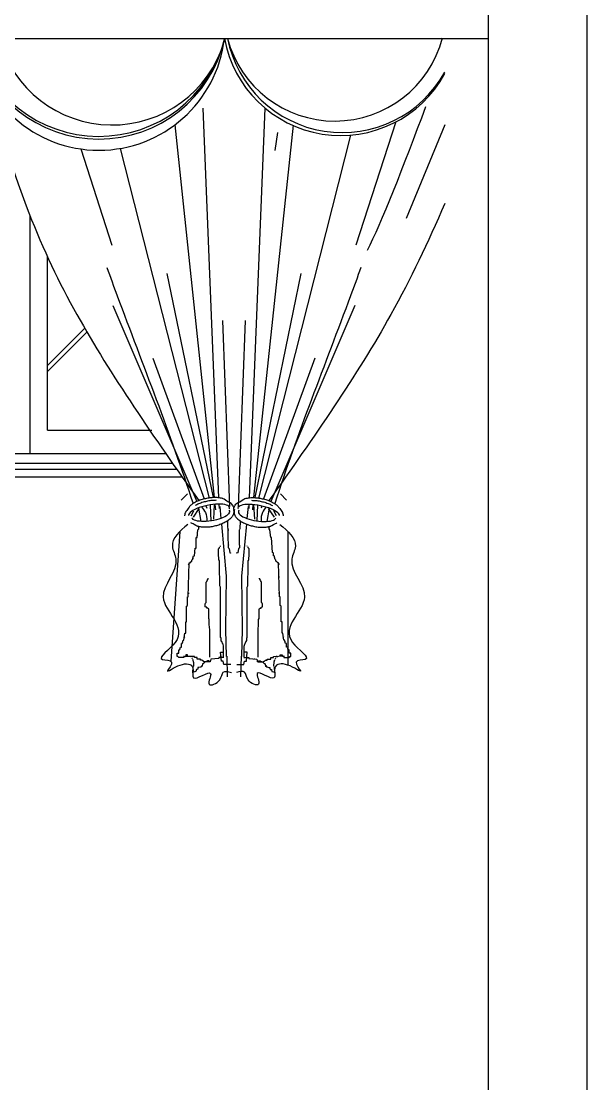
# Model space of a CAD drawing. Header units: inches. Extents: x 3.4 to 45.9, y 7.2 to 32.
# Drawn here: x 43.928 to 45.866, y 19.979 to 23.621 of the extents above; entities that cross this region are included whole.
import ezdxf

# ---------------------------------------------------------------- set-up
doc = ezdxf.new("R2010")
doc.units = ezdxf.units.IN
doc.header["$MEASUREMENT"] = 0
for name, color, linetype in [('02', 2, 'Continuous'), ('4', 4, 'Continuous'), ('kadrbm', 4, 'Continuous')]:
    doc.layers.add(name, color=color, linetype=linetype)

# ---------------------------------------------------------------- blocks, each defined once
blk = doc.blocks.new('kadrbm')
at = {"layer": 'kadrbm', "color": 4}
blk.add_lwpolyline([(0, 0), (0, 24.7972), (21, 24.7972), (21, 0), (0, 0)], close=True, dxfattribs=at)
blk.add_lwpolyline([(20.6631, 0.3257), (20.6631, 24.4603), (0.3369, 24.4603), (0.3369, 0.3257), (20.6631, 0.3257)], dxfattribs=at)

msp = doc.modelspace()

# ---------------------------------------------------------------- linework, layer by layer
at = {"layer": '02'}
for p, q in [((44.5502, 23.3232), (44.6044, 21.9879)), ((44.7632, 23.3232), (44.709, 21.9879)), ((45.2117, 23.2769), (45.0752, 22.8541)), ((44.4538, 23.2663), (44.5893, 21.9884)), ((44.8595, 23.2646), (44.7241, 21.9884)), ((44.8062, 23.2403), (44.7969, 23.1787)), ((45.3796, 23.2665), (45.2476, 22.9456)), ((45.0566, 23.2309), (44.7416, 21.987)), ((44.1319, 23.1835), (44.2383, 22.8541)), ((44.2674, 23.1854), (44.5719, 21.987)), ((43.9578, 22.1399), (43.9578, 22.9547)), ((44.0178, 22.2199), (44.0178, 22.8137)), ((44.427, 22.7566), (44.5854, 21.9883)), ((44.8865, 22.7566), (44.728, 21.9883)), ((44.2422, 22.6468), (44.5295, 21.975)), ((45.0713, 22.6468), (44.7839, 21.975)), ((44.6182, 22.596), (44.6421, 21.9576)), ((44.6953, 22.596), (44.6714, 21.9576)), ((44.0178, 22.4412), (44.1454, 22.5688)), ((44.0178, 22.4212), (44.1527, 22.5561)), ((44.3794, 22.4665), (44.5551, 21.9837)), ((44.9341, 22.4665), (44.7584, 21.9837)), ((44.0178, 22.2199), (44.3759, 22.2199)), ((43.1034, 22.1399), (44.4227, 22.1399)), ((43.0637, 22.106), (44.4464, 22.106)), ((43.0638, 22.086), (44.4604, 22.086)), ((43.0474, 22.0599), (44.4787, 22.0599)), ((44.4759, 21.9802), (44.4972, 22.0015)), ((44.8376, 21.9802), (44.8163, 22.0015)), ((44.5758, 21.9634), (44.5776, 21.9081)), ((44.5891, 21.9645), (44.5864, 21.9147)), ((44.5914, 21.9646), (44.5933, 21.9464)), ((44.6055, 21.9665), (44.6061, 21.9507)), ((44.708, 21.9665), (44.7074, 21.9507)), ((44.722, 21.9646), (44.7202, 21.9464)), ((44.7244, 21.9645), (44.727, 21.9147)), ((44.7376, 21.9634), (44.7359, 21.9081)), ((44.5107, 21.9262), (44.5192, 21.9433)), ((44.5178, 21.9213), (44.5377, 21.9511)), ((44.5359, 21.9523), (44.5436, 21.9066)), ((44.5608, 21.9606), (44.5637, 21.9524)), ((44.6081, 21.9578), (44.6119, 21.9166)), ((44.7053, 21.9578), (44.7015, 21.9166)), ((44.7527, 21.9606), (44.7497, 21.9524)), ((44.7775, 21.9523), (44.7699, 21.9066)), ((44.7956, 21.9213), (44.7757, 21.9511)), ((44.8027, 21.9262), (44.7942, 21.9433)), ((44.6137, 21.8978), (44.6303, 21.719)), ((44.6347, 21.9076), (44.6376, 21.8163)), ((44.6787, 21.9076), (44.6772, 21.8819)), ((44.6997, 21.8978), (44.6831, 21.719)), ((44.4719, 21.8726), (44.4411, 21.4273)), ((44.5304, 21.8513), (44.5333, 21.8781)), ((44.5304, 21.8602), (44.5333, 21.8602)), ((44.5333, 21.8781), (44.5363, 21.8811)), ((44.5363, 21.8811), (44.5363, 21.887)), ((44.6347, 21.8848), (44.6362, 21.8833)), ((44.6362, 21.8819), (44.6376, 21.879)), ((44.6376, 21.8776), (44.639, 21.8776)), ((44.6758, 21.8776), (44.6744, 21.8776)), ((44.6744, 21.8776), (44.6744, 21.8263)), ((44.6772, 21.8819), (44.6758, 21.879)), ((44.6787, 21.8848), (44.6772, 21.8833)), ((44.7771, 21.8811), (44.7771, 21.887)), ((44.7801, 21.8781), (44.7771, 21.8811)), ((44.783, 21.8513), (44.7801, 21.8781)), ((44.783, 21.8602), (44.7801, 21.8602)), ((44.8424, 21.4141), (44.8424, 21.8718)), ((44.5274, 21.8513), (44.5304, 21.8513)), ((44.5274, 21.8155), (44.5274, 21.8513)), ((44.6073, 21.8163), (44.6073, 21.818)), ((44.6091, 21.8215), (44.6109, 21.8215)), ((44.6109, 21.8215), (44.6109, 21.8233)), ((44.639, 21.8263), (44.6376, 21.8249)), ((44.6744, 21.8263), (44.6758, 21.8249)), ((44.6758, 21.8249), (44.6758, 21.8163)), ((44.7025, 21.8215), (44.7025, 21.8233)), ((44.7061, 21.818), (44.7043, 21.818)), ((44.7061, 21.8163), (44.7061, 21.818)), ((44.786, 21.8513), (44.783, 21.8513)), ((44.789, 21.8006), (44.786, 21.8513)), ((44.5154, 21.7768), (44.5184, 21.7887)), ((44.5184, 21.7887), (44.5214, 21.7887)), ((44.5214, 21.7887), (44.5244, 21.8155)), ((44.5214, 21.7977), (44.5244, 21.8006)), ((44.5244, 21.8155), (44.5274, 21.8155)), ((44.6038, 21.8127), (44.6056, 21.8145)), ((44.6038, 21.7864), (44.6038, 21.8127)), ((44.6056, 21.7847), (44.6038, 21.7864)), ((44.6056, 21.8145), (44.6073, 21.8163)), ((44.6056, 21.7742), (44.6056, 21.7847)), ((44.6376, 21.8163), (44.639, 21.8149)), ((44.639, 21.8135), (44.6404, 21.8135)), ((44.6404, 21.8135), (44.6433, 21.7992)), ((44.6404, 21.8106), (44.6419, 21.8106)), ((44.6419, 21.8049), (44.6433, 21.8049)), ((44.6433, 21.7992), (44.6447, 21.7992)), ((44.6447, 21.7992), (44.6447, 21.7978)), ((44.6701, 21.7992), (44.6644, 21.7978)), ((44.6687, 21.7992), (44.6687, 21.7978)), ((44.673, 21.8135), (44.6701, 21.7992)), ((44.6715, 21.8049), (44.6701, 21.8049)), ((44.673, 21.8106), (44.6715, 21.8106)), ((44.6744, 21.8135), (44.673, 21.8135)), ((44.6758, 21.8163), (44.6744, 21.8149)), ((44.7078, 21.8145), (44.7061, 21.8163)), ((44.7096, 21.8127), (44.7078, 21.8145)), ((44.7078, 21.7847), (44.7096, 21.7864)), ((44.7078, 21.7742), (44.7078, 21.7847)), ((44.7096, 21.7864), (44.7096, 21.8127)), ((44.789, 21.8155), (44.786, 21.8155)), ((44.792, 21.7977), (44.789, 21.8006)), ((44.792, 21.7887), (44.792, 21.7977)), ((44.795, 21.7887), (44.792, 21.7887)), ((44.798, 21.7768), (44.795, 21.7887)), ((44.5005, 21.6487), (44.5035, 21.7649)), ((44.5005, 21.759), (44.5035, 21.7619)), ((44.5035, 21.7649), (44.5065, 21.7649)), ((44.5065, 21.7649), (44.5095, 21.7679)), ((44.5095, 21.7679), (44.5125, 21.7709)), ((44.5125, 21.7738), (44.5154, 21.7768)), ((44.5125, 21.7709), (44.5125, 21.7738)), ((44.5154, 21.7798), (44.5184, 21.7798)), ((44.6073, 21.7724), (44.6056, 21.7742)), ((44.6073, 21.725), (44.6073, 21.7724)), ((44.7061, 21.7724), (44.7078, 21.7742)), ((44.7061, 21.725), (44.7061, 21.7724)), ((44.798, 21.7798), (44.795, 21.7798)), ((44.8009, 21.7738), (44.798, 21.7768)), ((44.8009, 21.7709), (44.8009, 21.7738)), ((44.8039, 21.7679), (44.8009, 21.7709)), ((44.8069, 21.7649), (44.8039, 21.7679)), ((44.8099, 21.7649), (44.8069, 21.7649)), ((44.8129, 21.6487), (44.8099, 21.7649)), ((44.8129, 21.759), (44.8099, 21.7619)), ((44.5035, 21.7173), (44.5005, 21.7173)), ((44.567, 21.7075), (44.5687, 21.711)), ((44.5687, 21.711), (44.5687, 21.7128)), ((44.6091, 21.718), (44.6073, 21.725)), ((44.6091, 21.6865), (44.6091, 21.718)), ((44.6303, 21.719), (44.6285, 21.5358)), ((44.6831, 21.719), (44.6849, 21.5358)), ((44.7043, 21.718), (44.7061, 21.725)), ((44.7043, 21.6865), (44.7043, 21.718)), ((44.7447, 21.711), (44.7447, 21.7128)), ((44.7464, 21.7075), (44.7447, 21.711)), ((44.8099, 21.7173), (44.8129, 21.7173)), ((44.5617, 21.6987), (44.5635, 21.7005)), ((44.5617, 21.6286), (44.5617, 21.6987)), ((44.5635, 21.7005), (44.5652, 21.704)), ((44.5652, 21.704), (44.567, 21.7075)), ((44.6109, 21.6812), (44.6091, 21.6865)), ((44.6109, 21.5093), (44.6109, 21.6812)), ((44.7025, 21.6812), (44.7043, 21.6865)), ((44.7025, 21.5093), (44.7025, 21.6812)), ((44.7482, 21.704), (44.7464, 21.7075)), ((44.7499, 21.7005), (44.7482, 21.704)), ((44.7517, 21.6987), (44.7499, 21.7005)), ((44.7517, 21.6286), (44.7517, 21.6987)), ((44.4976, 21.6487), (44.5005, 21.6487)), ((44.4976, 21.619), (44.4976, 21.6487)), ((44.5005, 21.6607), (44.5035, 21.6607)), ((44.8129, 21.6607), (44.8099, 21.6607)), ((44.8158, 21.6487), (44.8129, 21.6487)), ((44.8158, 21.619), (44.8158, 21.6487)), ((44.4946, 21.616), (44.4976, 21.619)), ((44.4946, 21.5624), (44.4946, 21.616)), ((44.5582, 21.6233), (44.5599, 21.6268)), ((44.5582, 21.6145), (44.5582, 21.6233)), ((44.5617, 21.6128), (44.5582, 21.6145)), ((44.5599, 21.6268), (44.5617, 21.6286)), ((44.5635, 21.6128), (44.5617, 21.6128)), ((44.5635, 21.6093), (44.5635, 21.6128)), ((44.567, 21.6093), (44.5635, 21.6093)), ((44.5687, 21.6075), (44.567, 21.6093)), ((44.5705, 21.6075), (44.5687, 21.6075)), ((44.5705, 21.5742), (44.5705, 21.6075)), ((44.7429, 21.5742), (44.7429, 21.6075)), ((44.7429, 21.6075), (44.7447, 21.6075)), ((44.7447, 21.6075), (44.7464, 21.6093)), ((44.7464, 21.6093), (44.7499, 21.6093)), ((44.7499, 21.6128), (44.7517, 21.6128)), ((44.7499, 21.6093), (44.7499, 21.6128)), ((44.7535, 21.6268), (44.7517, 21.6286)), ((44.7517, 21.6128), (44.7552, 21.6145)), ((44.7552, 21.6233), (44.7535, 21.6268)), ((44.7552, 21.6145), (44.7552, 21.6233)), ((44.8188, 21.616), (44.8158, 21.619)), ((44.8188, 21.5624), (44.8188, 21.616)), ((44.4916, 21.5624), (44.4946, 21.5624)), ((44.4916, 21.5236), (44.4916, 21.5624)), ((44.5722, 21.5707), (44.5705, 21.5742)), ((44.5722, 21.5532), (44.5722, 21.5707)), ((44.7412, 21.5707), (44.7429, 21.5742)), ((44.7412, 21.5532), (44.7412, 21.5707)), ((44.8218, 21.5624), (44.8188, 21.5624)), ((44.8218, 21.5236), (44.8218, 21.5624)), ((44.574, 21.5356), (44.5722, 21.5532)), ((44.574, 21.4409), (44.574, 21.5356)), ((44.6285, 21.5358), (44.6303, 21.4432)), ((44.6849, 21.5358), (44.6831, 21.4432)), ((44.7394, 21.5356), (44.7412, 21.5532)), ((44.7394, 21.4409), (44.7394, 21.5356)), ((44.4797, 21.4879), (44.4827, 21.4998)), ((44.4797, 21.4939), (44.4827, 21.4939)), ((44.4827, 21.4998), (44.4856, 21.4998)), ((44.4856, 21.4998), (44.4886, 21.5236)), ((44.4856, 21.5088), (44.4886, 21.5117)), ((44.4886, 21.5236), (44.4916, 21.5236)), ((44.6126, 21.5075), (44.6109, 21.5093)), ((44.6126, 21.4988), (44.6126, 21.5075)), ((44.6144, 21.4953), (44.6126, 21.4988)), ((44.6144, 21.4935), (44.6144, 21.4953)), ((44.6161, 21.4935), (44.6144, 21.4935)), ((44.6179, 21.4883), (44.6161, 21.4935)), ((44.6955, 21.4883), (44.6973, 21.4935)), ((44.6973, 21.4935), (44.699, 21.4935)), ((44.699, 21.4953), (44.7008, 21.4988)), ((44.699, 21.4935), (44.699, 21.4953)), ((44.7008, 21.5075), (44.7025, 21.5093)), ((44.7008, 21.4988), (44.7008, 21.5075)), ((44.8248, 21.5236), (44.8218, 21.5236)), ((44.8278, 21.4998), (44.8248, 21.5236)), ((44.8278, 21.5088), (44.8248, 21.5117)), ((44.8307, 21.4998), (44.8278, 21.4998)), ((44.8337, 21.4879), (44.8307, 21.4998)), ((44.8337, 21.4939), (44.8307, 21.4939)), ((44.4618, 21.4551), (44.4677, 21.4551)), ((44.4618, 21.4432), (44.4618, 21.4551)), ((44.4677, 21.4671), (44.4707, 21.4671)), ((44.4677, 21.4551), (44.4677, 21.4671)), ((44.4707, 21.4671), (44.4737, 21.476)), ((44.4707, 21.47), (44.4737, 21.47)), ((44.4737, 21.476), (44.4767, 21.476)), ((44.4767, 21.4879), (44.4797, 21.4879)), ((44.4767, 21.476), (44.4767, 21.4879)), ((44.6108, 21.4581), (44.6198, 21.4581)), ((44.6138, 21.4283), (44.6108, 21.4581)), ((44.6196, 21.4865), (44.6179, 21.4883)), ((44.6214, 21.4795), (44.6196, 21.4865)), ((44.6214, 21.4409), (44.6214, 21.4795)), ((44.692, 21.4795), (44.6938, 21.4865)), ((44.692, 21.4409), (44.692, 21.4795)), ((44.7026, 21.4581), (44.6936, 21.4581)), ((44.6938, 21.4865), (44.6955, 21.4883)), ((44.6996, 21.4283), (44.7026, 21.4581)), ((44.8367, 21.4879), (44.8337, 21.4879)), ((44.8367, 21.476), (44.8367, 21.4879)), ((44.8397, 21.476), (44.8367, 21.476)), ((44.8427, 21.47), (44.8397, 21.47)), ((44.8457, 21.4671), (44.8427, 21.4671)), ((44.8457, 21.4551), (44.8457, 21.4671)), ((44.8516, 21.4551), (44.8457, 21.4551)), ((44.8516, 21.4432), (44.8516, 21.4551)), ((44.4648, 21.4432), (44.4618, 21.4432)), ((44.4677, 21.4403), (44.4648, 21.4432)), ((44.4856, 21.4403), (44.4677, 21.4403)), ((44.4856, 21.4462), (44.4856, 21.4403)), ((44.4894, 21.4432), (44.4885, 21.4423)), ((44.5214, 21.4432), (44.4894, 21.4432)), ((44.4916, 21.4492), (44.4916, 21.4462)), ((44.4976, 21.4492), (44.4916, 21.4492)), ((44.4976, 21.4462), (44.4976, 21.4492)), ((44.5077, 21.4423), (44.5077, 21.4432)), ((44.5095, 21.4415), (44.5086, 21.4415)), ((44.5095, 21.4432), (44.5095, 21.4462)), ((44.5138, 21.438), (44.513, 21.4388)), ((44.5138, 21.4371), (44.5138, 21.438)), ((44.5147, 21.4371), (44.5138, 21.4371)), ((44.5191, 21.4223), (44.5165, 21.4336)), ((44.5173, 21.4293), (44.5165, 21.4301)), ((44.5182, 21.4284), (44.5173, 21.4293)), ((44.5191, 21.4249), (44.5182, 21.4258)), ((44.5199, 21.4214), (44.5191, 21.4223)), ((44.5199, 21.4101), (44.5199, 21.4214)), ((44.5214, 21.4403), (44.5214, 21.4432)), ((44.5304, 21.4403), (44.5214, 21.4403)), ((44.5304, 21.4343), (44.5304, 21.4403)), ((44.5423, 21.4343), (44.5304, 21.4343)), ((44.5423, 21.4313), (44.5423, 21.4343)), ((44.5482, 21.4313), (44.5423, 21.4313)), ((44.5494, 21.4181), (44.5477, 21.4111)), ((44.5512, 21.4283), (44.5482, 21.4313)), ((44.5512, 21.4198), (44.5494, 21.4181)), ((44.5542, 21.4283), (44.5512, 21.4283)), ((44.5529, 21.4198), (44.5512, 21.4198)), ((44.5547, 21.4216), (44.5529, 21.4198)), ((44.5542, 21.4254), (44.5542, 21.4283)), ((44.5751, 21.4254), (44.5542, 21.4254)), ((44.5582, 21.4251), (44.5547, 21.4216)), ((44.5617, 21.4269), (44.5582, 21.4251)), ((44.567, 21.4286), (44.5635, 21.4269)), ((44.5722, 21.4286), (44.567, 21.4286)), ((44.5722, 21.4269), (44.5722, 21.4286)), ((44.578, 21.4343), (44.5751, 21.4254)), ((44.578, 21.4283), (44.5751, 21.4283)), ((44.6049, 21.4373), (44.578, 21.4343)), ((44.587, 21.4373), (44.587, 21.4343)), ((44.6049, 21.4403), (44.6049, 21.4373)), ((44.6228, 21.4403), (44.6049, 21.4403)), ((44.6138, 21.4432), (44.6108, 21.4432)), ((44.6198, 21.4283), (44.6138, 21.4283)), ((44.6198, 21.4522), (44.6228, 21.4522)), ((44.6228, 21.4164), (44.6198, 21.4283)), ((44.6228, 21.4224), (44.6198, 21.4224)), ((44.6466, 21.4164), (44.6228, 21.4164)), ((44.6323, 21.4449), (44.6339, 21.3737)), ((44.6668, 21.4164), (44.6906, 21.4164)), ((44.6811, 21.4449), (44.6795, 21.3737)), ((44.6936, 21.4522), (44.6906, 21.4522)), ((44.6906, 21.4403), (44.7085, 21.4403)), ((44.6906, 21.4164), (44.6936, 21.4283)), ((44.6906, 21.4224), (44.6936, 21.4224)), ((44.6936, 21.4283), (44.6996, 21.4283)), ((44.6996, 21.4432), (44.7026, 21.4432)), ((44.7085, 21.4403), (44.7085, 21.4373)), ((44.7085, 21.4373), (44.7354, 21.4343)), ((44.7264, 21.4373), (44.7264, 21.4343)), ((44.7354, 21.4343), (44.7383, 21.4254)), ((44.7354, 21.4283), (44.7383, 21.4283)), ((44.7383, 21.4254), (44.7592, 21.4254)), ((44.7412, 21.4286), (44.7464, 21.4286)), ((44.7412, 21.4269), (44.7412, 21.4286)), ((44.7464, 21.4286), (44.7499, 21.4269)), ((44.7517, 21.4269), (44.7552, 21.4251)), ((44.7552, 21.4251), (44.7587, 21.4216)), ((44.7587, 21.4216), (44.7605, 21.4198)), ((44.7592, 21.4283), (44.7622, 21.4283)), ((44.7592, 21.4254), (44.7592, 21.4283)), ((44.7605, 21.4198), (44.7622, 21.4198)), ((44.7622, 21.4283), (44.7652, 21.4313)), ((44.7622, 21.4198), (44.764, 21.4181)), ((44.764, 21.4181), (44.764, 21.4146)), ((44.7652, 21.4313), (44.7711, 21.4313)), ((44.7711, 21.4343), (44.783, 21.4343)), ((44.7711, 21.4313), (44.7711, 21.4343)), ((44.783, 21.4403), (44.792, 21.4403)), ((44.783, 21.4343), (44.783, 21.4403)), ((44.792, 21.4432), (44.8278, 21.4462)), ((44.792, 21.4403), (44.792, 21.4432)), ((44.7935, 21.4101), (44.7943, 21.4249)), ((44.7935, 21.4214), (44.7943, 21.4223)), ((44.7943, 21.4249), (44.7952, 21.4258)), ((44.7952, 21.4258), (44.7969, 21.4336)), ((44.7952, 21.4284), (44.7961, 21.4293)), ((44.7961, 21.4293), (44.7969, 21.4301)), ((44.7987, 21.4371), (44.7996, 21.4371)), ((44.7996, 21.438), (44.8004, 21.4388)), ((44.7996, 21.4371), (44.7996, 21.438)), ((44.8039, 21.4432), (44.8039, 21.4462)), ((44.8039, 21.4415), (44.8048, 21.4415)), ((44.8057, 21.4423), (44.8057, 21.4432)), ((44.8158, 21.4492), (44.8218, 21.4492)), ((44.8158, 21.4462), (44.8158, 21.4492)), ((44.8218, 21.4492), (44.8218, 21.4462)), ((44.824, 21.4432), (44.8249, 21.4423)), ((44.8278, 21.4462), (44.8278, 21.4403)), ((44.8278, 21.4403), (44.8457, 21.4403)), ((44.8457, 21.4403), (44.8486, 21.4432)), ((44.8486, 21.4432), (44.8516, 21.4432)), ((44.5266, 21.3918), (44.5161, 21.39)), ((44.5165, 21.3883), (44.5173, 21.4083)), ((44.5165, 21.4066), (44.5173, 21.4066)), ((44.5182, 21.4101), (44.5199, 21.4101)), ((44.5213, 21.3918), (44.5213, 21.39)), ((44.5283, 21.3988), (44.5266, 21.3918)), ((44.5283, 21.3953), (44.5266, 21.3935)), ((44.5319, 21.3988), (44.5283, 21.3988)), ((44.5336, 21.4058), (44.5336, 21.4006)), ((44.5371, 21.4058), (44.5336, 21.4058)), ((44.5406, 21.4076), (44.5371, 21.4058)), ((44.5441, 21.4076), (44.5406, 21.4076)), ((44.5459, 21.4111), (44.5441, 21.4076)), ((44.5494, 21.4111), (44.5459, 21.4111)), ((44.5494, 21.4146), (44.5477, 21.4146)), ((44.764, 21.4146), (44.7657, 21.4146)), ((44.764, 21.4111), (44.7728, 21.4076)), ((44.7657, 21.4146), (44.7657, 21.4111)), ((44.7675, 21.4111), (44.7693, 21.4076)), ((44.7728, 21.4076), (44.7763, 21.4058)), ((44.7763, 21.4058), (44.7798, 21.4058)), ((44.7798, 21.4058), (44.7798, 21.4006)), ((44.7815, 21.3988), (44.7851, 21.3988)), ((44.7851, 21.3988), (44.7868, 21.3918)), ((44.7851, 21.3953), (44.7868, 21.3935)), ((44.7868, 21.3918), (44.7973, 21.39)), ((44.7921, 21.3918), (44.7921, 21.39)), ((44.7952, 21.4101), (44.7935, 21.4101)), ((44.7969, 21.3883), (44.7961, 21.4083)), ((44.7969, 21.4066), (44.7961, 21.4066))]:
    msp.add_line(p, q, dxfattribs=at)
for centre, radius, start, end in [((44.1941, 23.6592), 0.4418, 192.6801, 347.0082), ((44.1938, 23.6129), 0.4337, 186.7132, 353.2868), ((44.1943, 23.6719), 0.4451, 194.31, 345.0487), ((44.2394, 23.667), 0.4013, 195.141, 343.3322), ((45.0232, 23.6349), 0.4052, 190.335, 331.6028), ((45.003, 23.6604), 0.3812, 194.874, 345.3799), ((45.0282, 23.6411), 0.4014, 191.2764, 331.0932)]:
    msp.add_arc(centre, radius, start, end, dxfattribs=at)
for centre, major_axis, ratio, start_param, end_param in [((44.5715, 21.9398), (0.0702, 0.0143), 0.315027, -0.18035, 3.091746), ((44.7364, 21.9309), (-0.0643, 0.0105), 0.346346, -0.183076, 3.08902)]:
    msp.add_ellipse(centre, major_axis=major_axis, ratio=ratio, start_param=start_param, end_param=end_param, dxfattribs=at)
at = {"layer": '02', "extrusion": (0, 0, -1)}
for centre, major_axis, ratio, start_param, end_param in [((44.7419, 21.9398), (-0.0702, 0.0143), 0.315027, -0.18035, 3.091746), ((44.5771, 21.9309), (0.0643, 0.0105), 0.346346, -0.183076, 3.08902)]:
    msp.add_ellipse(centre, major_axis=major_axis, ratio=ratio, start_param=start_param, end_param=end_param, dxfattribs=at)
at = {"layer": '02'}
for points, knots in [([(43.8042, 23.4261), (43.9091, 23.0522), (44.0722, 22.6423), (44.3842, 22.1927), (44.5367, 21.978)], [0, 0, 0, 0, 848.391873, 1633.185945, 1633.185945, 1633.185945, 1633.185945]), ([(45.3796, 22.9965), (45.321, 22.8606), (45.1691, 22.5384), (44.9293, 22.1927), (44.7768, 21.978)], [377.544558, 377.544558, 377.544558, 377.544558, 848.391873, 1633.185945, 1633.185945, 1633.185945, 1633.185945]), ([(44.2214, 22.7769), (44.2329, 22.7447), (44.3317, 22.4766), (44.4393, 22.206), (44.5168, 21.968)], [745.741126, 745.741126, 745.741126, 745.741126, 848.391873, 1598.664483, 1598.664483, 1598.664483, 1598.664483]), ([(45.092, 22.7769), (45.0805, 22.7447), (44.9817, 22.4766), (44.8741, 22.206), (44.7967, 21.968)], [745.741126, 745.741126, 745.741126, 745.741126, 848.391873, 1598.664483, 1598.664483, 1598.664483, 1598.664483]), ([(44.6568, 21.9504), (44.6568, 21.9504), (44.6568, 21.9504), (44.6568, 21.9505), (44.6568, 21.9505), (44.6568, 21.9506), (44.6567, 21.9506), (44.6567, 21.9507), (44.6567, 21.9507), (44.6567, 21.9508), (44.6567, 21.9508), (44.6567, 21.9509), (44.6567, 21.9509), (44.6567, 21.9509), (44.6567, 21.9509), (44.6567, 21.951), (44.6567, 21.951), (44.6567, 21.9511), (44.6567, 21.9511), (44.6567, 21.9512), (44.6567, 21.9513), (44.6567, 21.9515), (44.6567, 21.9516), (44.6566, 21.9517), (44.6566, 21.9517), (44.6566, 21.9518), (44.6566, 21.9519), (44.6566, 21.9519), (44.6566, 21.952), (44.6566, 21.9521), (44.6566, 21.9521), (44.6566, 21.9522), (44.6566, 21.9523), (44.6565, 21.9525), (44.6565, 21.9526), (44.6565, 21.9527), (44.6565, 21.9527), (44.6565, 21.9528), (44.6565, 21.9528), (44.6565, 21.9528), (44.6565, 21.9529), (44.6565, 21.9529), (44.6565, 21.9529), (44.6565, 21.953), (44.6564, 21.953), (44.6564, 21.953), (44.6564, 21.9531), (44.6564, 21.9532), (44.6564, 21.9532), (44.6564, 21.9533), (44.6564, 21.9533), (44.6564, 21.9533), (44.6562, 21.9545), (44.6558, 21.9556), (44.655, 21.9579), (44.6545, 21.959), (44.6528, 21.9621), (44.6513, 21.964), (44.6481, 21.9673), (44.6463, 21.9688), (44.6435, 21.9706), (44.6425, 21.9712), (44.6405, 21.9722), (44.6395, 21.9727), (44.6373, 21.9736), (44.6363, 21.974), (44.62, 21.9848), (44.6188, 21.9851), (44.6154, 21.9861), (44.613, 21.9866), (44.6057, 21.9879), (44.6004, 21.9884), (44.5896, 21.9886), (44.584, 21.9883), (44.5761, 21.9875), (44.5733, 21.9872), (44.5681, 21.9864), (44.5657, 21.986), (44.5604, 21.985), (44.558, 21.9845), (44.5529, 21.9832), (44.5503, 21.9825), (44.5426, 21.9802), (44.5373, 21.9784), (44.5274, 21.9741), (44.5227, 21.9717), (44.5163, 21.9678), (44.5143, 21.9664), (44.5115, 21.9642), (44.5106, 21.9634), (44.5088, 21.9619), (44.508, 21.9612), (44.5064, 21.9595), (44.5056, 21.9586), (44.5042, 21.9569), (44.5035, 21.956), (44.4918, 21.9403), (44.4907, 21.9383), (44.4889, 21.934), (44.4883, 21.9317), (44.4879, 21.9282), (44.4879, 21.9271), (44.4879, 21.926)], [3.114837, 3.114837, 3.114837, 3.114837, 3.148133, 3.148133, 3.181428, 3.181428, 3.248019, 3.248019, 3.314609, 3.314609, 3.347905, 3.347905, 3.3812, 3.3812, 3.414495, 3.414495, 3.447791, 3.447791, 3.514381, 3.514381, 3.647562, 3.647562, 3.780744, 3.780744, 3.847334, 3.847334, 3.913925, 3.913925, 3.980516, 3.980516, 4.047106, 4.047106, 4.180287, 4.180287, 4.313469, 4.313469, 4.380059, 4.380059, 4.413355, 4.413355, 4.44665, 4.44665, 4.479945, 4.479945, 4.513241, 4.513241, 4.579831, 4.579831, 4.646422, 4.646422, 4.676619, 4.676619, 4.676619, 4.709915, 4.709915, 4.74321, 4.74321, 4.8098, 4.8098, 4.876391, 4.876391, 4.909686, 4.909686, 4.942982, 4.942982, 4.976277, 4.976277, 5.009572, 5.009572, 5.076163, 5.076163, 5.209344, 5.209344, 5.342525, 5.342525, 5.409116, 5.409116, 5.475707, 5.475707, 5.542297, 5.542297, 5.608888, 5.608888, 5.742069, 5.742069, 5.87525, 5.87525, 5.941841, 5.941841, 5.975136, 5.975136, 6.008432, 6.008432, 6.041727, 6.041727, 6.075022, 6.075022, 6.141613, 6.141613, 6.208204, 6.208204, 6.238401, 6.238401, 6.238401, 6.238401]), ([(44.5964, 21.9791), (44.5917, 21.9791), (44.5868, 21.9788), (44.5795, 21.9781), (44.5767, 21.9778), (44.5715, 21.977), (44.5691, 21.9766), (44.5638, 21.9756), (44.5614, 21.9751), (44.5563, 21.9738), (44.5537, 21.9731), (44.546, 21.9708), (44.5407, 21.969), (44.5318, 21.9652), (44.528, 21.9633), (44.5245, 21.9613)], [5.2255975, 5.2255975, 5.2255975, 5.2255975, 5.3425254, 5.3425254, 5.4091161, 5.4091161, 5.4757067, 5.4757067, 5.5422973, 5.5422973, 5.6088879, 5.6088879, 5.7420692, 5.7420692, 5.847859, 5.847859, 5.847859, 5.847859]), ([(44.6567, 21.9504), (44.6567, 21.9504), (44.6567, 21.9504), (44.6567, 21.9505), (44.6567, 21.9505), (44.6567, 21.9506), (44.6567, 21.9506), (44.6567, 21.9507), (44.6567, 21.9507), (44.6567, 21.9508), (44.6567, 21.9508), (44.6567, 21.9509), (44.6567, 21.9509), (44.6567, 21.9509), (44.6567, 21.9509), (44.6567, 21.951), (44.6567, 21.951), (44.6567, 21.9511), (44.6567, 21.9511), (44.6568, 21.9512), (44.6568, 21.9513), (44.6568, 21.9515), (44.6568, 21.9516), (44.6568, 21.9517), (44.6568, 21.9517), (44.6568, 21.9518), (44.6568, 21.9519), (44.6568, 21.9519), (44.6568, 21.952), (44.6569, 21.9521), (44.6569, 21.9521), (44.6569, 21.9522), (44.6569, 21.9523), (44.6569, 21.9525), (44.6569, 21.9526), (44.6569, 21.9527), (44.657, 21.9527), (44.657, 21.9528), (44.657, 21.9528), (44.657, 21.9528), (44.657, 21.9529), (44.657, 21.9529), (44.657, 21.9529), (44.657, 21.953), (44.657, 21.953), (44.657, 21.953), (44.657, 21.9531), (44.657, 21.9532), (44.657, 21.9532), (44.6571, 21.9533), (44.6571, 21.9533), (44.6571, 21.9533), (44.6573, 21.9545), (44.6576, 21.9556), (44.6584, 21.9579), (44.6589, 21.959), (44.6606, 21.9621), (44.6621, 21.964), (44.6653, 21.9673), (44.6671, 21.9688), (44.67, 21.9706), (44.671, 21.9712), (44.673, 21.9722), (44.6739, 21.9727), (44.6761, 21.9736), (44.6772, 21.974), (44.6935, 21.9848), (44.6946, 21.9851), (44.698, 21.9861), (44.7004, 21.9866), (44.7078, 21.9879), (44.7131, 21.9884), (44.7238, 21.9886), (44.7294, 21.9883), (44.7374, 21.9875), (44.7401, 21.9872), (44.7453, 21.9864), (44.7478, 21.986), (44.753, 21.985), (44.7554, 21.9845), (44.7605, 21.9832), (44.7632, 21.9825), (44.7709, 21.9802), (44.7761, 21.9784), (44.786, 21.9741), (44.7908, 21.9717), (44.7971, 21.9678), (44.7991, 21.9664), (44.8019, 21.9642), (44.8029, 21.9634), (44.8046, 21.9619), (44.8054, 21.9612), (44.8071, 21.9595), (44.8078, 21.9586), (44.8093, 21.9569), (44.81, 21.956), (44.8216, 21.9403), (44.8228, 21.9383), (44.8245, 21.934), (44.8251, 21.9317), (44.8255, 21.9282), (44.8256, 21.9271), (44.8256, 21.926)], [3.114837, 3.114837, 3.114837, 3.114837, 3.148133, 3.148133, 3.181428, 3.181428, 3.248019, 3.248019, 3.314609, 3.314609, 3.347905, 3.347905, 3.3812, 3.3812, 3.414495, 3.414495, 3.447791, 3.447791, 3.514381, 3.514381, 3.647562, 3.647562, 3.780744, 3.780744, 3.847334, 3.847334, 3.913925, 3.913925, 3.980516, 3.980516, 4.047106, 4.047106, 4.180287, 4.180287, 4.313469, 4.313469, 4.380059, 4.380059, 4.413355, 4.413355, 4.44665, 4.44665, 4.479945, 4.479945, 4.513241, 4.513241, 4.579831, 4.579831, 4.646422, 4.646422, 4.676619, 4.676619, 4.676619, 4.709915, 4.709915, 4.74321, 4.74321, 4.8098, 4.8098, 4.876391, 4.876391, 4.909686, 4.909686, 4.942982, 4.942982, 4.976277, 4.976277, 5.009572, 5.009572, 5.076163, 5.076163, 5.209344, 5.209344, 5.342525, 5.342525, 5.409116, 5.409116, 5.475707, 5.475707, 5.542297, 5.542297, 5.608888, 5.608888, 5.742069, 5.742069, 5.87525, 5.87525, 5.941841, 5.941841, 5.975136, 5.975136, 6.008432, 6.008432, 6.041727, 6.041727, 6.075022, 6.075022, 6.141613, 6.141613, 6.208204, 6.208204, 6.238401, 6.238401, 6.238401, 6.238401]), ([(44.717, 21.9791), (44.7218, 21.9791), (44.7267, 21.9788), (44.734, 21.9781), (44.7367, 21.9778), (44.7419, 21.977), (44.7444, 21.9766), (44.7496, 21.9756), (44.752, 21.9751), (44.7571, 21.9738), (44.7598, 21.9731), (44.7675, 21.9708), (44.7727, 21.969), (44.7816, 21.9652), (44.7854, 21.9633), (44.7889, 21.9613)], [5.2255975, 5.2255975, 5.2255975, 5.2255975, 5.3425254, 5.3425254, 5.4091161, 5.4091161, 5.4757067, 5.4757067, 5.5422973, 5.5422973, 5.6088879, 5.6088879, 5.7420692, 5.7420692, 5.847859, 5.847859, 5.847859, 5.847859]), ([(44.6547, 21.9477), (44.6547, 21.9476), (44.6548, 21.9476), (44.6548, 21.9476), (44.6548, 21.9476), (44.6548, 21.9475), (44.6548, 21.9475), (44.6548, 21.9474), (44.6549, 21.9473), (44.6549, 21.9473), (44.6549, 21.9473), (44.6549, 21.9472), (44.6549, 21.9472), (44.6549, 21.9472), (44.6549, 21.9471), (44.6549, 21.9471), (44.655, 21.9471), (44.655, 21.947), (44.655, 21.947), (44.655, 21.9469), (44.6551, 21.9468), (44.6551, 21.9466), (44.6551, 21.9466), (44.6552, 21.9464), (44.6552, 21.9464), (44.6552, 21.9463), (44.6552, 21.9463), (44.6552, 21.9462), (44.6553, 21.9462), (44.6553, 21.9461), (44.6553, 21.946), (44.6553, 21.9459), (44.6554, 21.9458), (44.6554, 21.9457), (44.6554, 21.9456), (44.6555, 21.9455), (44.6555, 21.9454), (44.6555, 21.9454), (44.6555, 21.9454), (44.6555, 21.9453), (44.6555, 21.9453), (44.6555, 21.9453), (44.6555, 21.9452), (44.6555, 21.9452), (44.6555, 21.9452), (44.6556, 21.9451), (44.6556, 21.9451), (44.6556, 21.945), (44.6556, 21.945), (44.6556, 21.9449), (44.6556, 21.9449), (44.6556, 21.9449), (44.6559, 21.9437), (44.6561, 21.9425), (44.6563, 21.9401), (44.6563, 21.9389), (44.6561, 21.9353), (44.6556, 21.933), (44.6541, 21.9287), (44.653, 21.9266), (44.6512, 21.9237), (44.6506, 21.9228), (44.6492, 21.921), (44.6485, 21.9202), (44.6469, 21.9184), (44.6462, 21.9176), (44.6445, 21.916), (44.6436, 21.9152), (44.641, 21.9128), (44.639, 21.9113), (44.6329, 21.9071), (44.6283, 21.9044), (44.6186, 21.8997), (44.6134, 21.8976), (44.6059, 21.8949), (44.6033, 21.894), (44.5982, 21.8925), (44.5958, 21.8919), (44.5907, 21.8906), (44.5882, 21.89), (44.5831, 21.889), (44.5804, 21.8885), (44.5724, 21.8873), (44.5669, 21.8868), (44.5561, 21.8864), (44.5508, 21.8866), (44.5434, 21.8875), (44.541, 21.8879), (44.5375, 21.8887), (44.5364, 21.889), (44.5341, 21.8896), (44.5331, 21.89), (44.5309, 21.8908), (44.5298, 21.8912), (44.5278, 21.8922), (44.5268, 21.8927), (44.5148, 21.8992), (44.5114, 21.9011), (44.5093, 21.9025)], [3.114837, 3.114837, 3.114837, 3.114837, 3.148133, 3.148133, 3.181428, 3.181428, 3.248019, 3.248019, 3.314609, 3.314609, 3.347905, 3.347905, 3.3812, 3.3812, 3.414495, 3.414495, 3.447791, 3.447791, 3.514381, 3.514381, 3.647562, 3.647562, 3.780744, 3.780744, 3.847334, 3.847334, 3.913925, 3.913925, 3.980516, 3.980516, 4.047106, 4.047106, 4.180287, 4.180287, 4.313469, 4.313469, 4.380059, 4.380059, 4.413355, 4.413355, 4.44665, 4.44665, 4.479945, 4.479945, 4.513241, 4.513241, 4.579831, 4.579831, 4.646422, 4.646422, 4.676619, 4.676619, 4.676619, 4.709915, 4.709915, 4.74321, 4.74321, 4.8098, 4.8098, 4.876391, 4.876391, 4.909686, 4.909686, 4.942982, 4.942982, 4.976277, 4.976277, 5.009572, 5.009572, 5.076163, 5.076163, 5.209344, 5.209344, 5.342525, 5.342525, 5.409116, 5.409116, 5.475707, 5.475707, 5.542297, 5.542297, 5.608888, 5.608888, 5.742069, 5.742069, 5.87525, 5.87525, 5.941841, 5.941841, 5.975136, 5.975136, 6.008432, 6.008432, 6.041727, 6.041727, 6.075022, 6.075022, 6.111324, 6.111324, 6.111324, 6.111324]), ([(44.6587, 21.9477), (44.6587, 21.9476), (44.6587, 21.9476), (44.6587, 21.9476), (44.6587, 21.9476), (44.6586, 21.9475), (44.6586, 21.9475), (44.6586, 21.9474), (44.6586, 21.9473), (44.6586, 21.9473), (44.6586, 21.9473), (44.6585, 21.9472), (44.6585, 21.9472), (44.6585, 21.9472), (44.6585, 21.9471), (44.6585, 21.9471), (44.6585, 21.9471), (44.6585, 21.947), (44.6585, 21.947), (44.6584, 21.9469), (44.6584, 21.9468), (44.6583, 21.9466), (44.6583, 21.9466), (44.6583, 21.9464), (44.6583, 21.9464), (44.6582, 21.9463), (44.6582, 21.9463), (44.6582, 21.9462), (44.6582, 21.9462), (44.6582, 21.9461), (44.6581, 21.946), (44.6581, 21.9459), (44.6581, 21.9458), (44.658, 21.9457), (44.658, 21.9456), (44.658, 21.9455), (44.658, 21.9454), (44.658, 21.9454), (44.658, 21.9454), (44.6579, 21.9453), (44.6579, 21.9453), (44.6579, 21.9453), (44.6579, 21.9452), (44.6579, 21.9452), (44.6579, 21.9452), (44.6579, 21.9451), (44.6579, 21.9451), (44.6579, 21.945), (44.6578, 21.945), (44.6578, 21.9449), (44.6578, 21.9449), (44.6578, 21.9449), (44.6575, 21.9437), (44.6573, 21.9425), (44.6571, 21.9401), (44.6571, 21.9389), (44.6573, 21.9353), (44.6578, 21.933), (44.6594, 21.9287), (44.6604, 21.9266), (44.6622, 21.9237), (44.6629, 21.9228), (44.6642, 21.921), (44.6649, 21.9202), (44.6665, 21.9184), (44.6673, 21.9176), (44.6689, 21.916), (44.6698, 21.9152), (44.6725, 21.9128), (44.6745, 21.9113), (44.6806, 21.9071), (44.6852, 21.9044), (44.6948, 21.8997), (44.7, 21.8976), (44.7076, 21.8949), (44.7102, 21.894), (44.7152, 21.8925), (44.7176, 21.8919), (44.7228, 21.8906), (44.7252, 21.89), (44.7304, 21.889), (44.7331, 21.8885), (44.741, 21.8873), (44.7466, 21.8868), (44.7573, 21.8864), (44.7626, 21.8866), (44.77, 21.8875), (44.7725, 21.8879), (44.7759, 21.8887), (44.7771, 21.889), (44.7793, 21.8896), (44.7804, 21.89), (44.7826, 21.8908), (44.7836, 21.8912), (44.7856, 21.8922), (44.7867, 21.8927), (44.7987, 21.8992), (44.8021, 21.9011), (44.8041, 21.9025)], [3.114837, 3.114837, 3.114837, 3.114837, 3.148133, 3.148133, 3.181428, 3.181428, 3.248019, 3.248019, 3.314609, 3.314609, 3.347905, 3.347905, 3.3812, 3.3812, 3.414495, 3.414495, 3.447791, 3.447791, 3.514381, 3.514381, 3.647562, 3.647562, 3.780744, 3.780744, 3.847334, 3.847334, 3.913925, 3.913925, 3.980516, 3.980516, 4.047106, 4.047106, 4.180287, 4.180287, 4.313469, 4.313469, 4.380059, 4.380059, 4.413355, 4.413355, 4.44665, 4.44665, 4.479945, 4.479945, 4.513241, 4.513241, 4.579831, 4.579831, 4.646422, 4.646422, 4.676619, 4.676619, 4.676619, 4.709915, 4.709915, 4.74321, 4.74321, 4.8098, 4.8098, 4.876391, 4.876391, 4.909686, 4.909686, 4.942982, 4.942982, 4.976277, 4.976277, 5.009572, 5.009572, 5.076163, 5.076163, 5.209344, 5.209344, 5.342525, 5.342525, 5.409116, 5.409116, 5.475707, 5.475707, 5.542297, 5.542297, 5.608888, 5.608888, 5.742069, 5.742069, 5.87525, 5.87525, 5.941841, 5.941841, 5.975136, 5.975136, 6.008432, 6.008432, 6.041727, 6.041727, 6.075022, 6.075022, 6.111324, 6.111324, 6.111324, 6.111324]), ([(44.4992, 21.8967), (44.4712, 21.8732), (44.4294, 21.8382), (44.4823, 21.7471), (44.3497, 21.6399), (44.5321, 21.5253), (44.3744, 21.4283), (44.4612, 21.4333), (44.4091, 21.3755), (44.4732, 21.4243), (44.5267, 21.4176), (44.5031, 21.3438), (44.5991, 21.4161), (44.5552, 21.3325), (44.6156, 21.3574), (44.6151, 21.3977), (44.6364, 21.3926), (44.6482, 21.3885)], [0, 0, 0, 0, 92.149715, 137.424432, 275.426244, 435.808412, 508.528423, 541.458804, 573.971264, 621.692538, 666.35852, 700.350578, 760.329658, 796.958881, 836.140637, 865.363402, 894.976119, 894.976119, 894.976119, 894.976119]), ([(44.8142, 21.8967), (44.8422, 21.8732), (44.884, 21.8382), (44.8312, 21.7471), (44.9637, 21.6399), (44.7814, 21.5253), (44.9391, 21.4283), (44.8522, 21.4333), (44.9044, 21.3755), (44.8403, 21.4243), (44.7868, 21.4176), (44.8104, 21.3438), (44.7144, 21.4161), (44.7582, 21.3325), (44.6978, 21.3574), (44.6984, 21.3977), (44.677, 21.3926), (44.6652, 21.3885)], [0, 0, 0, 0, 92.149715, 137.424432, 275.426244, 435.808412, 508.528423, 541.458804, 573.971264, 621.692538, 666.35852, 700.350578, 760.329658, 796.958881, 836.140637, 865.363402, 894.976119, 894.976119, 894.976119, 894.976119])]:
    msp.add_open_spline(points, degree=3, knots=knots, dxfattribs=at)
for points in [[(45.314, 23.3274), (45.2375, 23.1261), (45.1611, 22.9247), (45.1131, 22.8355)], [(44.546, 21.9563), (44.5555, 21.9453), (44.5651, 21.9317), (44.5637, 21.9075)], [(44.7674, 21.9563), (44.758, 21.9453), (44.7483, 21.9317), (44.7497, 21.9075)]]:
    msp.add_open_spline(points, degree=3, dxfattribs=at)
at = {"layer": '4'}
msp.add_line((25.2032, 23.5622), (45.5294, 23.5622), dxfattribs=at)

# ---------------------------------------------------------------- block references
at = {"layer": 'kadrbm'}
msp.add_blockref('kadrbm', (24.8663, 7.2365), dxfattribs=at)

doc.saveas('drawing.dxf')
